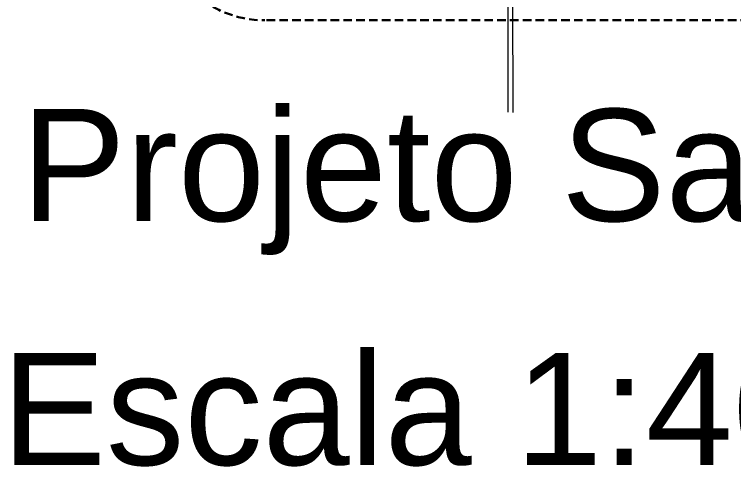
# Model space of a CAD drawing. Header units: millimetres. Extents: x -823 to -490, y -63 to 119.
# Drawn here: x -806.83 to -785.45, y 48.04 to 61.49 of the extents above; entities that cross this region are included whole.
import ezdxf

# ---------------------------------------------------------------- set-up
doc = ezdxf.new("R2010")
doc.units = ezdxf.units.MM
doc.header["$LTSCALE"] = 0.2
doc.header["$MEASUREMENT"] = 0
doc.linetypes.add('DASHED', pattern=[1.905, 1.27, -0.635])
for name, color, linetype, lineweight in [('DI-Disjuntor', 1, 'Continuous', 30), ('DI-Textos do quadro', 7, 'Continuous', 20), ('TQ-Condutos', 5, 'Continuous', 5)]:
    doc.layers.add(name, color=color, linetype=linetype, lineweight=lineweight)
doc.styles.add('Arial', font='arial.ttf')

msp = doc.modelspace()

# ---------------------------------------------------------------- linework, layer by layer
at = {"layer": 'DI-Disjuntor', "linetype": 'DASHED'}
msp.add_lwpolyline([(-799.383, 102.82), (-770.505, 102.82, -0.414214), (-767.294, 99.609), (-767.294, 64.527, -0.414214), (-770.505, 61.317), (-799.383, 61.317, -0.414214), (-802.593, 64.527), (-802.593, 99.609, -0.414214)], format="xyb", close=True, dxfattribs=at)
at = {"layer": 'TQ-Condutos'}
for p, q in [((-792.157, 63.587), (-792.157, 58.583)), ((-792.023, 63.587), (-792.01, 58.572))]:
    msp.add_line(p, q, dxfattribs=at)

# ---------------------------------------------------------------- texts
at = {"layer": 'DI-Textos do quadro', "char_height": 3.33441, "width": 88.02844, "attachment_point": 7, "line_spacing_factor": 0.798, "style": 'Arial'}
for s, insert in [('Projeto Sanitário - Térreo', (-806.626, 54.339)), ('Escala 1:400', (-807.214, 48.043))]:
    msp.add_mtext(s, dxfattribs=dict(at, insert=insert))

doc.saveas('drawing.dxf')
